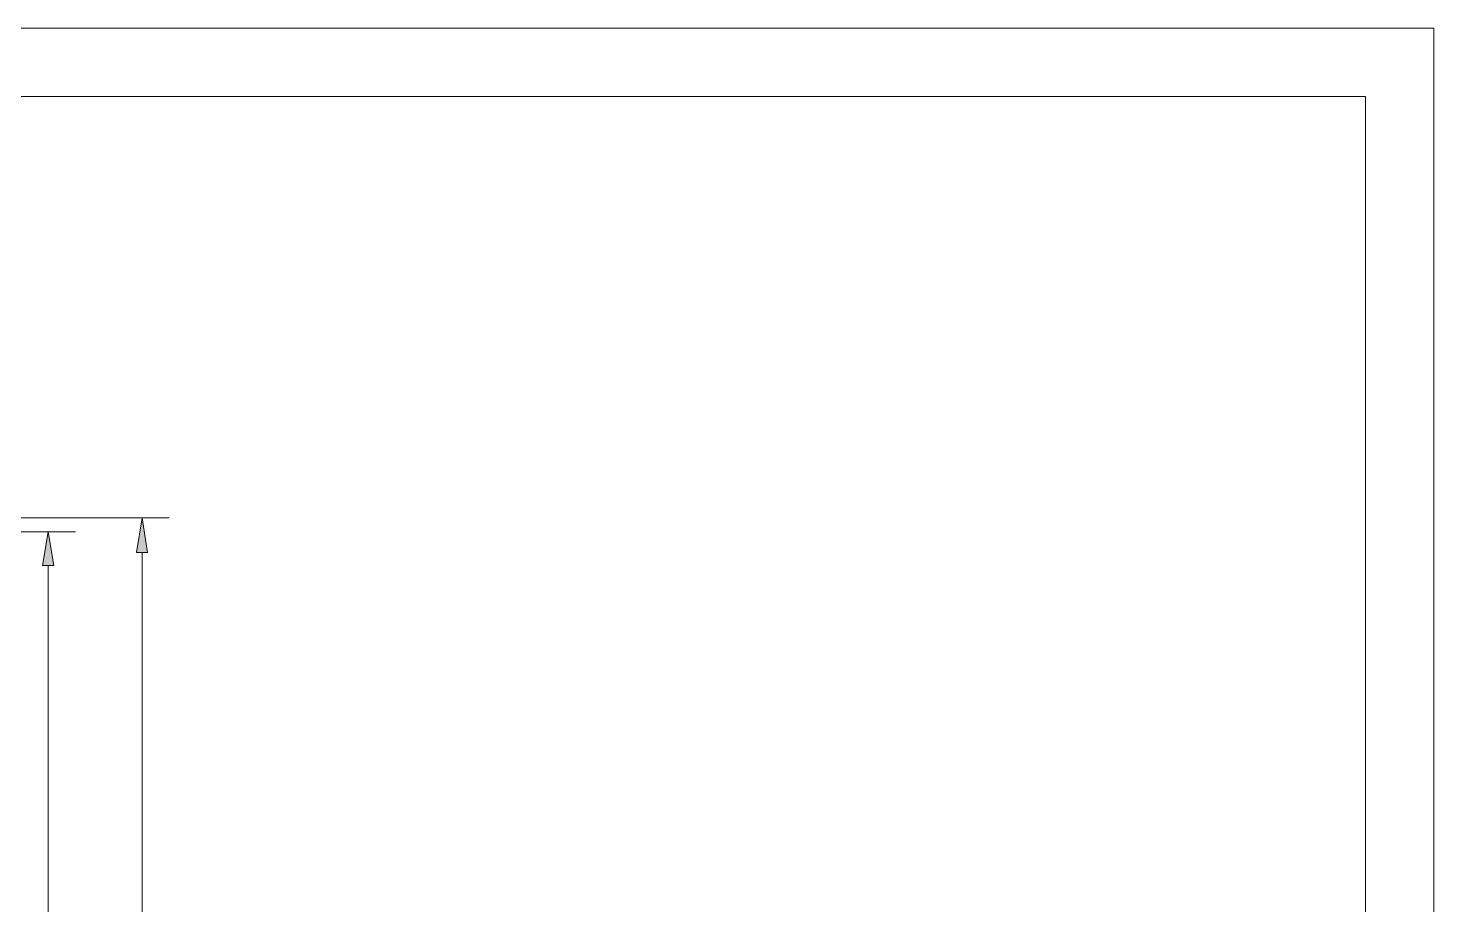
# Model space of a CAD drawing. Header units: millimetres. Extents: x 0 to 275, y 0 to 194.
# Drawn here: x 180.1 to 275.3, y 135 to 194.4 of the extents above; entities that cross this region are included whole.
import ezdxf

# ---------------------------------------------------------------- set-up
doc = ezdxf.new("R2010")
doc.units = ezdxf.units.MM

msp = doc.modelspace()

# ---------------------------------------------------------------- hatches: boundary and pattern name
h = msp.add_hatch(color=0)
h.dxf.hatch_style = 2
h.paths.add_polyline_path([(187.452, 158.855833), (188.214, 158.855833), (187.833, 161.205333)])
h = msp.add_hatch(color=0)
h.dxf.hatch_style = 2
h.paths.add_polyline_path([(181.102, 157.966833), (181.864, 157.966833), (181.483, 160.252833)])

# ---------------------------------------------------------------- linework, layer by layer
at = {"color": 0, "lineweight": 0}
for points in [[(275.336, 194.352333), (0, 194.352333)], [(275.336, -0.275167), (275.336, 194.352333)], [(270.7005, 189.716833), (18.9865, 189.716833)], [(270.7005, 189.716833), (270.7005, 6.900333)], [(150.6855, 161.205333), (189.6745, 161.205333)], [(148.844, 160.252833), (183.3245, 160.252833)], [(187.833, 158.855833), (187.833, 81.004833)], [(181.483, 81.893833), (181.483, 157.966833)]]:
    msp.add_lwpolyline(points, dxfattribs=at)
for points in [[(187.452, 158.855833), (188.214, 158.855833), (187.833, 161.205333)], [(181.102, 157.966833), (181.864, 157.966833), (181.483, 160.252833)]]:
    msp.add_lwpolyline(points, close=True, dxfattribs=at)

doc.saveas('drawing.dxf')
